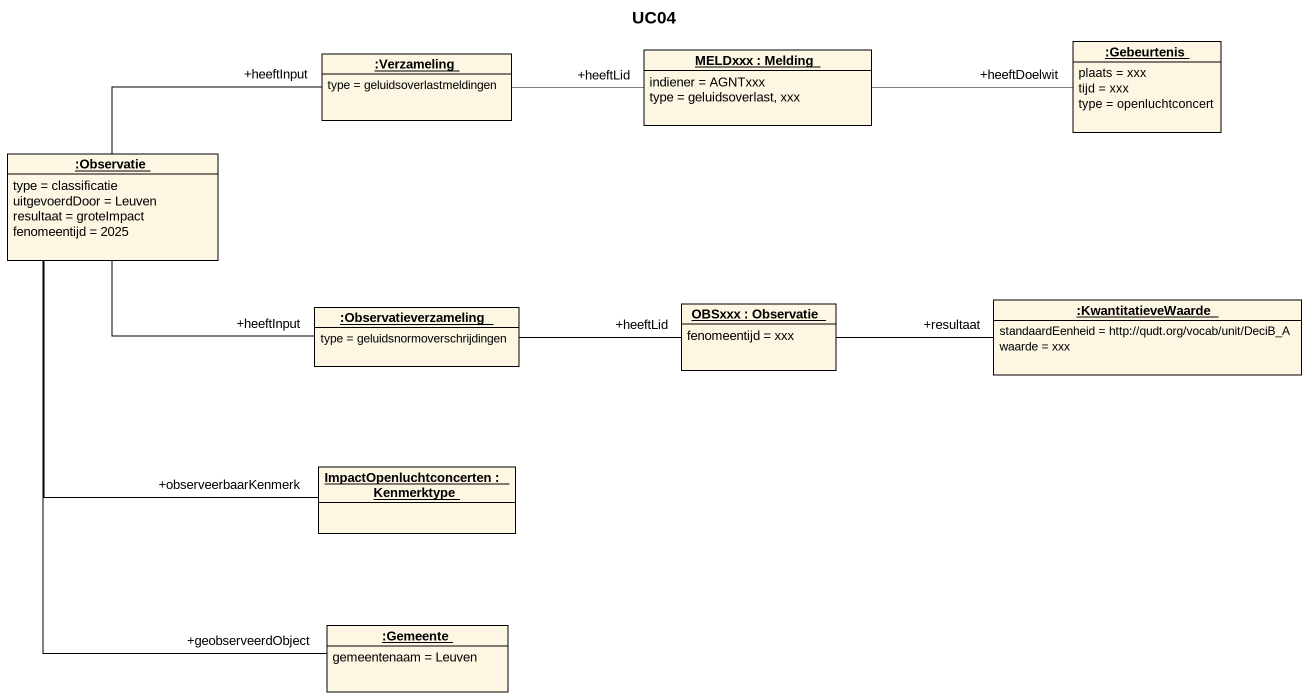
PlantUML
@startuml
title UC04
hide circle
hide empty members
object ":Verzameling" as Verzameling {
  type = geluidsoverlastmeldingen
}
object "MELDxxx : Melding" as MELDxxx {
  indiener = AGNTxxx
  type = geluidsoverlast, xxx
}
object ":Gebeurtenis" as Gebeurtenis {
  plaats = xxx
  tijd = xxx
  type = openluchtconcert
}
object ":Observatie" as Observatie {
  type = classificatie
  uitgevoerdDoor = Leuven
  resultaat = groteImpact
  fenomeentijd = 2025
}
object ":Observatieverzameling" as Observatieverzameling {
  type = geluidsnormoverschrijdingen
}
object "OBSxxx : Observatie" as OBSxxx {
  fenomeentijd = xxx
}
object ":KwantitatieveWaarde" as KwantitatieveWaarde {
  standaardEenheid = http://qudt.org/vocab/unit/DeciB_A
  waarde = xxx
}
object "ImpactOpenluchtconcerten : Kenmerktype" as ImpactOpenluchtconcerten
object ":Gemeente" as Gemeente {
  gemeentenaam = Leuven
}
Verzameling -right- "+heeftLid" MELDxxx
MELDxxx -right- "+heeftDoelwit" Gebeurtenis
Observatie -right- "+heeftInput" Verzameling
Observatie -- "+observeerbaarKenmerk" ImpactOpenluchtconcerten
Observatie -- "+geobserveerdObject" Gemeente
Observatieverzameling "+heeftInput" -left- Observatie
Observatieverzameling -right- "+heeftLid" OBSxxx
OBSxxx -right- "+resultaat" KwantitatieveWaarde
@enduml
